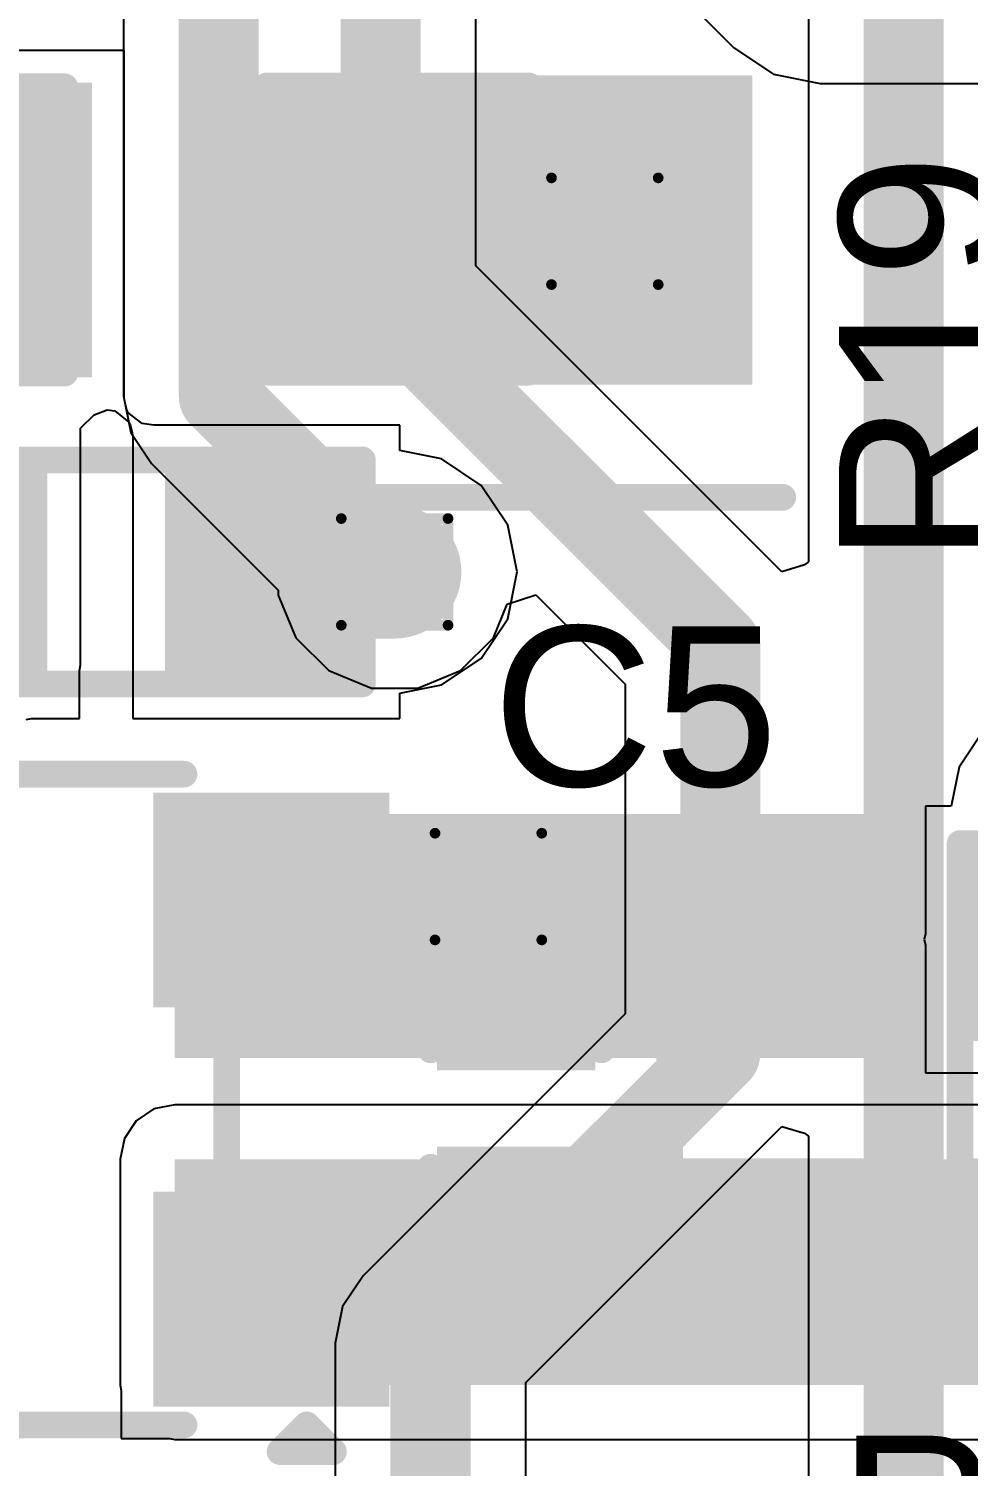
# Model space of a CAD drawing. Header units: inches. Extents: x -1 to 9.6, y 0 to 3.9.
# Drawn here: x 0.714 to 0.8901, y 0.5495 to 0.819 of the extents above; entities that cross this region are included whole.
import ezdxf

# ---------------------------------------------------------------- set-up
doc = ezdxf.new("R2010")
doc.units = ezdxf.units.IN
doc.header["$MEASUREMENT"] = 0
for name, color, linetype in [('Bottom Layer', 5, 'Continuous'), ('Drill Drawing', 1, 'Continuous'), ('Top Layer', 1, 'Continuous'), ('Top Overlay', 2, 'Continuous'), ('Top Paste', 8, 'Continuous'), ('Top Solder', 216, 'Continuous'), ('Via Holes', 16, 'Continuous')]:
    doc.layers.add(name, color=color, linetype=linetype)
doc.styles.add('Arial', font='', dxfattribs={"height": 0.2})
doc.styles.get('Arial').set_extended_font_data('Arial')

# ---------------------------------------------------------------- blocks, each defined once
blk = doc.blocks.new('C___0402_6')
at = {"layer": 'Top Layer'}
for points in [[(-0.0275, -0.0125), (-0.0275, 0.0125), (-0.0095, 0.0125), (-0.0095, -0.0125)], [(0.0095, -0.0125), (0.0095, 0.0125), (0.0275, 0.0125), (0.0275, -0.0125)]]:
    blk.add_hatch(color=1, dxfattribs=at).paths.add_polyline_path(points)
at = {"layer": 'Top Paste'}
for points in [[(-0.0275, -0.0125), (-0.0275, 0.0125), (-0.0095, 0.0125), (-0.0095, -0.0125)], [(0.0095, -0.0125), (0.0095, 0.0125), (0.0275, 0.0125), (0.0275, -0.0125)]]:
    blk.add_hatch(color=8, dxfattribs=at).paths.add_polyline_path(points)
at = {"layer": 'Top Solder'}
for points in [[(-0.02986, -0.01486), (-0.02986, 0.01486), (-0.00714, 0.01486), (-0.00714, -0.01486)], [(0.00714, -0.01486), (0.00714, 0.01486), (0.02986, 0.01486), (0.02986, -0.01486)]]:
    blk.add_hatch(color=216, dxfattribs=at).paths.add_polyline_path(points)
at = {"layer": 'Top Overlay'}
for points in [[(-0.031, -0.016, 0.005, 0.005, 0), (-0.031, 0.016, 0.005, 0.005, 0)], [(-0.011, 0.016, 0.005, 0.005, 0), (-0.031, 0.016, 0.005, 0.005, 0)], [(0.031, 0.016, 0.005, 0.005, 0), (0.011, 0.016, 0.005, 0.005, 0)], [(0.031, -0.016, 0.005, 0.005, 0), (0.031, 0.016, 0.005, 0.005, 0)], [(-0.011, -0.016, 0.005, 0.005, 0), (-0.031, -0.016, 0.005, 0.005, 0)], [(0.031, -0.016, 0.005, 0.005, 0), (0.011, -0.016, 0.005, 0.005, 0)]]:
    blk.add_lwpolyline(points, format="xyseb", dxfattribs=at)
for points in [[(-0.03225, 0.016, 0.0025, 0.0025, 1), (-0.02975, 0.016, 0.0025, 0.0025, 1)], [(-0.03225, 0.016, 0.0025, 0.0025, 1), (-0.02975, 0.016, 0.0025, 0.0025, 1)], [(-0.01225, 0.016, 0.0025, 0.0025, 1), (-0.00975, 0.016, 0.0025, 0.0025, 1)], [(0.00975, 0.016, 0.0025, 0.0025, 1), (0.01225, 0.016, 0.0025, 0.0025, 1)], [(0.02975, 0.016, 0.0025, 0.0025, 1), (0.03225, 0.016, 0.0025, 0.0025, 1)], [(0.02975, 0.016, 0.0025, 0.0025, 1), (0.03225, 0.016, 0.0025, 0.0025, 1)], [(-0.03225, -0.016, 0.0025, 0.0025, 1), (-0.02975, -0.016, 0.0025, 0.0025, 1)], [(-0.03225, -0.016, 0.0025, 0.0025, 1), (-0.02975, -0.016, 0.0025, 0.0025, 1)], [(-0.01225, -0.016, 0.0025, 0.0025, 1), (-0.00975, -0.016, 0.0025, 0.0025, 1)], [(0.00975, -0.016, 0.0025, 0.0025, 1), (0.01225, -0.016, 0.0025, 0.0025, 1)], [(0.02975, -0.016, 0.0025, 0.0025, 1), (0.03225, -0.016, 0.0025, 0.0025, 1)], [(0.02975, -0.016, 0.0025, 0.0025, 1), (0.03225, -0.016, 0.0025, 0.0025, 1)]]:
    blk.add_lwpolyline(points, format="xyseb", close=True, dxfattribs=at)
blk = doc.blocks.new('R___0603_12')
at = {"layer": 'Top Layer'}
for points in [[(-0.015, 0.0175), (-0.015, -0.0175), (-0.045, -0.0175), (-0.045, 0.0175)], [(0.045, 0.0175), (0.045, -0.0175), (0.015, -0.0175), (0.015, 0.0175)]]:
    blk.add_hatch(color=1, dxfattribs=at).paths.add_polyline_path(points)
at = {"layer": 'Top Paste'}
for points in [[(-0.015, 0.0175), (-0.015, -0.0175), (-0.045, -0.0175), (-0.045, 0.0175)], [(0.045, 0.0175), (0.045, -0.0175), (0.015, -0.0175), (0.015, 0.0175)]]:
    blk.add_hatch(color=8, dxfattribs=at).paths.add_polyline_path(points)
at = {"layer": 'Top Solder'}
for points in [[(-0.011, 0.0215), (-0.011, -0.0215), (-0.049, -0.0215), (-0.049, 0.0215)], [(0.049, 0.0215), (0.049, -0.0215), (0.011, -0.0215), (0.011, 0.0215)]]:
    blk.add_hatch(color=216, dxfattribs=at).paths.add_polyline_path(points)
at = {"layer": 'Top Overlay'}
for points in [[(-0.048, 0.021, 0.005, 0.005, 0), (-0.048, -0.021, 0.005, 0.005, 0)], [(-0.048, 0.021, 0.005, 0.005, 0), (0.048, 0.021, 0.005, 0.005, 0)], [(0.048, 0.021, 0.005, 0.005, 0), (0.048, -0.021, 0.005, 0.005, 0)], [(-0.048, -0.021, 0.005, 0.005, 0), (0.048, -0.021, 0.005, 0.005, 0)]]:
    blk.add_lwpolyline(points, format="xyseb", dxfattribs=at)
for points in [[(-0.04925, 0.021, 0.0025, 0.0025, 1), (-0.04675, 0.021, 0.0025, 0.0025, 1)], [(-0.04925, 0.021, 0.0025, 0.0025, 1), (-0.04675, 0.021, 0.0025, 0.0025, 1)], [(0.04675, 0.021, 0.0025, 0.0025, 1), (0.04925, 0.021, 0.0025, 0.0025, 1)], [(0.04675, 0.021, 0.0025, 0.0025, 1), (0.04925, 0.021, 0.0025, 0.0025, 1)], [(-0.04925, -0.021, 0.0025, 0.0025, 1), (-0.04675, -0.021, 0.0025, 0.0025, 1)], [(-0.04925, -0.021, 0.0025, 0.0025, 1), (-0.04675, -0.021, 0.0025, 0.0025, 1)], [(0.04675, -0.021, 0.0025, 0.0025, 1), (0.04925, -0.021, 0.0025, 0.0025, 1)], [(0.04675, -0.021, 0.0025, 0.0025, 1), (0.04925, -0.021, 0.0025, 0.0025, 1)]]:
    blk.add_lwpolyline(points, format="xyseb", close=True, dxfattribs=at)
blk = doc.blocks.new('R___0603_19')
at = {"layer": 'Top Layer'}
for points in [[(-0.015, 0.0175), (-0.015, -0.0175), (-0.045, -0.0175), (-0.045, 0.0175)], [(0.045, 0.0175), (0.045, -0.0175), (0.015, -0.0175), (0.015, 0.0175)]]:
    blk.add_hatch(color=1, dxfattribs=at).paths.add_polyline_path(points)
at = {"layer": 'Top Paste'}
for points in [[(-0.015, 0.0175), (-0.015, -0.0175), (-0.045, -0.0175), (-0.045, 0.0175)], [(0.045, 0.0175), (0.045, -0.0175), (0.015, -0.0175), (0.015, 0.0175)]]:
    blk.add_hatch(color=8, dxfattribs=at).paths.add_polyline_path(points)
at = {"layer": 'Top Solder'}
for points in [[(-0.011, 0.0215), (-0.011, -0.0215), (-0.049, -0.0215), (-0.049, 0.0215)], [(0.049, 0.0215), (0.049, -0.0215), (0.011, -0.0215), (0.011, 0.0215)]]:
    blk.add_hatch(color=216, dxfattribs=at).paths.add_polyline_path(points)
at = {"layer": 'Top Overlay'}
for points in [[(-0.048, 0.021, 0.005, 0.005, 0), (-0.048, -0.021, 0.005, 0.005, 0)], [(0.048, 0.021, 0.005, 0.005, 0), (-0.048, 0.021, 0.005, 0.005, 0)], [(0.048, 0.021, 0.005, 0.005, 0), (0.048, -0.021, 0.005, 0.005, 0)], [(0.048, -0.021, 0.005, 0.005, 0), (-0.048, -0.021, 0.005, 0.005, 0)]]:
    blk.add_lwpolyline(points, format="xyseb", dxfattribs=at)
for points in [[(-0.04925, 0.021, 0.0025, 0.0025, 1), (-0.04675, 0.021, 0.0025, 0.0025, 1)], [(-0.04925, 0.021, 0.0025, 0.0025, 1), (-0.04675, 0.021, 0.0025, 0.0025, 1)], [(0.04675, 0.021, 0.0025, 0.0025, 1), (0.04925, 0.021, 0.0025, 0.0025, 1)], [(0.04675, 0.021, 0.0025, 0.0025, 1), (0.04925, 0.021, 0.0025, 0.0025, 1)], [(-0.04925, -0.021, 0.0025, 0.0025, 1), (-0.04675, -0.021, 0.0025, 0.0025, 1)], [(-0.04925, -0.021, 0.0025, 0.0025, 1), (-0.04675, -0.021, 0.0025, 0.0025, 1)], [(0.04675, -0.021, 0.0025, 0.0025, 1), (0.04925, -0.021, 0.0025, 0.0025, 1)], [(0.04675, -0.021, 0.0025, 0.0025, 1), (0.04925, -0.021, 0.0025, 0.0025, 1)]]:
    blk.add_lwpolyline(points, format="xyseb", close=True, dxfattribs=at)
blk = doc.blocks.new('R___0603_28')
at = {"layer": 'Top Layer'}
for points in [[(-0.015, 0.0175), (-0.015, -0.0175), (-0.045, -0.0175), (-0.045, 0.0175)], [(0.045, 0.0175), (0.045, -0.0175), (0.015, -0.0175), (0.015, 0.0175)]]:
    blk.add_hatch(color=1, dxfattribs=at).paths.add_polyline_path(points)
at = {"layer": 'Top Paste'}
for points in [[(-0.015, 0.0175), (-0.015, -0.0175), (-0.045, -0.0175), (-0.045, 0.0175)], [(0.045, 0.0175), (0.045, -0.0175), (0.015, -0.0175), (0.015, 0.0175)]]:
    blk.add_hatch(color=8, dxfattribs=at).paths.add_polyline_path(points)
at = {"layer": 'Top Solder'}
for points in [[(-0.011, 0.0215), (-0.011, -0.0215), (-0.049, -0.0215), (-0.049, 0.0215)], [(0.049, 0.0215), (0.049, -0.0215), (0.011, -0.0215), (0.011, 0.0215)]]:
    blk.add_hatch(color=216, dxfattribs=at).paths.add_polyline_path(points)
at = {"layer": 'Top Overlay'}
for points in [[(-0.048, -0.021, 0.005, 0.005, 0), (-0.048, 0.021, 0.005, 0.005, 0)], [(0.048, 0.021, 0.005, 0.005, 0), (-0.048, 0.021, 0.005, 0.005, 0)], [(0.048, -0.021, 0.005, 0.005, 0), (0.048, 0.021, 0.005, 0.005, 0)], [(0.048, -0.021, 0.005, 0.005, 0), (-0.048, -0.021, 0.005, 0.005, 0)]]:
    blk.add_lwpolyline(points, format="xyseb", dxfattribs=at)
for points in [[(-0.04925, 0.021, 0.0025, 0.0025, 1), (-0.04675, 0.021, 0.0025, 0.0025, 1)], [(-0.04925, 0.021, 0.0025, 0.0025, 1), (-0.04675, 0.021, 0.0025, 0.0025, 1)], [(0.04675, 0.021, 0.0025, 0.0025, 1), (0.04925, 0.021, 0.0025, 0.0025, 1)], [(0.04675, 0.021, 0.0025, 0.0025, 1), (0.04925, 0.021, 0.0025, 0.0025, 1)], [(-0.04925, -0.021, 0.0025, 0.0025, 1), (-0.04675, -0.021, 0.0025, 0.0025, 1)], [(-0.04925, -0.021, 0.0025, 0.0025, 1), (-0.04675, -0.021, 0.0025, 0.0025, 1)], [(0.04675, -0.021, 0.0025, 0.0025, 1), (0.04925, -0.021, 0.0025, 0.0025, 1)], [(0.04675, -0.021, 0.0025, 0.0025, 1), (0.04925, -0.021, 0.0025, 0.0025, 1)]]:
    blk.add_lwpolyline(points, format="xyseb", close=True, dxfattribs=at)
blk = doc.blocks.new('SOT_23_33')
at = {"layer": 'Top Layer'}
for points in [[(-0.01614, 0.05748), (0.01614, 0.05748), (0.01614, 0.02126), (-0.01614, 0.02126)], [(-0.05354, -0.02126), (-0.02126, -0.02126), (-0.02126, -0.05748), (-0.05354, -0.05748)], [(0.02126, -0.02126), (0.05354, -0.02126), (0.05354, -0.05748), (0.02126, -0.05748)]]:
    blk.add_hatch(color=1, dxfattribs=at).paths.add_polyline_path(points)
at = {"layer": 'Top Paste'}
for points in [[(-0.01614, 0.05748), (0.01614, 0.05748), (0.01614, 0.02126), (-0.01614, 0.02126)], [(-0.05354, -0.02126), (-0.02126, -0.02126), (-0.02126, -0.05748), (-0.05354, -0.05748)], [(0.02126, -0.02126), (0.05354, -0.02126), (0.05354, -0.05748), (0.02126, -0.05748)]]:
    blk.add_hatch(color=8, dxfattribs=at).paths.add_polyline_path(points)
at = {"layer": 'Top Solder'}
for points in [[(-0.02014, 0.06148), (0.02014, 0.06148), (0.02014, 0.01726), (-0.02014, 0.01726)], [(-0.05754, -0.01726), (-0.01726, -0.01726), (-0.01726, -0.06148), (-0.05754, -0.06148)], [(0.01726, -0.01726), (0.05754, -0.01726), (0.05754, -0.06148), (0.01726, -0.06148)]]:
    blk.add_hatch(color=216, dxfattribs=at).paths.add_polyline_path(points)
at = {"layer": 'Top Overlay'}
for points in [[(-0.061, 0.032, 0.005, 0.005, 0), (-0.022, 0.032, 0.005, 0.005, 0)], [(-0.061, 0.032, 0.005, 0.005, 0), (-0.061, -0.023, 0.005, 0.005, 0)], [(0.022, 0.032, 0.005, 0.005, 0), (0.061, 0.032, 0.005, 0.005, 0)], [(0.061, 0.032, 0.005, 0.005, 0), (0.061, -0.023, 0.005, 0.005, 0)], [(-0.013, -0.031, 0.005, 0.005, 0), (0.013, -0.031, 0.005, 0.005, 0)], [(-0.066, -0.041, 0.005, 0.005, 0), (-0.066, -0.051, 0.005, 0.005, 0)], [(-0.066, -0.041, 0.005, 0.005, 0), (-0.061, -0.046, 0.005, 0.005, 0)], [(-0.061, -0.046, 0.005, 0.005, 0), (-0.066, -0.051, 0.005, 0.005, 0)]]:
    blk.add_lwpolyline(points, format="xyseb", dxfattribs=at)
for points in [[(-0.06225, 0.032, 0.0025, 0.0025, 1), (-0.05975, 0.032, 0.0025, 0.0025, 1)], [(-0.06225, 0.032, 0.0025, 0.0025, 1), (-0.05975, 0.032, 0.0025, 0.0025, 1)], [(-0.02325, 0.032, 0.0025, 0.0025, 1), (-0.02075, 0.032, 0.0025, 0.0025, 1)], [(0.02075, 0.032, 0.0025, 0.0025, 1), (0.02325, 0.032, 0.0025, 0.0025, 1)], [(0.05975, 0.032, 0.0025, 0.0025, 1), (0.06225, 0.032, 0.0025, 0.0025, 1)], [(0.05975, 0.032, 0.0025, 0.0025, 1), (0.06225, 0.032, 0.0025, 0.0025, 1)], [(-0.06225, -0.023, 0.0025, 0.0025, 1), (-0.05975, -0.023, 0.0025, 0.0025, 1)], [(0.05975, -0.023, 0.0025, 0.0025, 1), (0.06225, -0.023, 0.0025, 0.0025, 1)], [(-0.01425, -0.031, 0.0025, 0.0025, 1), (-0.01175, -0.031, 0.0025, 0.0025, 1)], [(0.01175, -0.031, 0.0025, 0.0025, 1), (0.01425, -0.031, 0.0025, 0.0025, 1)], [(-0.06725, -0.041, 0.0025, 0.0025, 1), (-0.06475, -0.041, 0.0025, 0.0025, 1)], [(-0.06725, -0.041, 0.0025, 0.0025, 1), (-0.06475, -0.041, 0.0025, 0.0025, 1)], [(-0.06225, -0.046, 0.0025, 0.0025, 1), (-0.05975, -0.046, 0.0025, 0.0025, 1)], [(-0.06225, -0.046, 0.0025, 0.0025, 1), (-0.05975, -0.046, 0.0025, 0.0025, 1)], [(-0.06725, -0.051, 0.0025, 0.0025, 1), (-0.06475, -0.051, 0.0025, 0.0025, 1)], [(-0.06725, -0.051, 0.0025, 0.0025, 1), (-0.06475, -0.051, 0.0025, 0.0025, 1)]]:
    blk.add_lwpolyline(points, format="xyseb", close=True, dxfattribs=at)
blk = doc.blocks.new('LED_0805_39')
at = {"layer": 'Top Layer'}
for points in [[(-0.06496, 0.02362), (-0.01772, 0.02362), (-0.01772, -0.02362), (-0.06496, -0.02362)], [(0.01772, 0.02362), (0.06496, 0.02362), (0.06496, -0.02362), (0.01772, -0.02362)]]:
    blk.add_hatch(color=1, dxfattribs=at).paths.add_polyline_path(points)
at = {"layer": 'Top Overlay'}
blk.add_hatch(color=2, dxfattribs=at).paths.add_polyline_path([(0.06815, -0.02899), (0.11, -0.02899), (0.11, 0.02901), (0.06815, 0.02901)])
at = {"layer": 'Top Paste'}
for points in [[(-0.06496, 0.02362), (-0.01772, 0.02362), (-0.01772, -0.02362), (-0.06496, -0.02362)], [(0.01772, 0.02362), (0.06496, 0.02362), (0.06496, -0.02362), (0.01772, -0.02362)]]:
    blk.add_hatch(color=8, dxfattribs=at).paths.add_polyline_path(points)
at = {"layer": 'Top Solder'}
for points in [[(-0.06896, 0.02762), (-0.01372, 0.02762), (-0.01372, -0.02762), (-0.06896, -0.02762)], [(0.01372, 0.02762), (0.06896, 0.02762), (0.06896, -0.02762), (0.01372, -0.02762)]]:
    blk.add_hatch(color=216, dxfattribs=at).paths.add_polyline_path(points)
at = {"layer": 'Top Overlay'}
for points in [[(-0.068, -0.02683, 0.005, 0.005, 0), (-0.068, 0.02683, 0.005, 0.005, 0)], [(-0.068, 0.02683, 0.005, 0.005, 0), (-0.01885, 0.02683, 0.005, 0.005, 0)], [(0.019, 0.027, 0.005, 0.005, 0), (0.06815, 0.027, 0.005, 0.005, 0)], [(0.06815, -0.02666, 0.005, 0.005, 0), (0.06815, 0.027, 0.005, 0.005, 0)], [(0.019, -0.02666, 0.005, 0.005, 0), (0.06815, -0.02666, 0.005, 0.005, 0)], [(-0.068, -0.02683, 0.005, 0.005, 0), (-0.01885, -0.02683, 0.005, 0.005, 0)]]:
    blk.add_lwpolyline(points, format="xyseb", dxfattribs=at)
for points in [[(-0.06925, 0.02683, 0.0025, 0.0025, 1), (-0.06675, 0.02683, 0.0025, 0.0025, 1)], [(-0.06925, 0.02683, 0.0025, 0.0025, 1), (-0.06675, 0.02683, 0.0025, 0.0025, 1)], [(-0.0201, 0.02683, 0.0025, 0.0025, 1), (-0.0176, 0.02683, 0.0025, 0.0025, 1)], [(0.01775, 0.027, 0.0025, 0.0025, 1), (0.02025, 0.027, 0.0025, 0.0025, 1)], [(0.0669, 0.027, 0.0025, 0.0025, 1), (0.0694, 0.027, 0.0025, 0.0025, 1)], [(0.0669, 0.027, 0.0025, 0.0025, 1), (0.0694, 0.027, 0.0025, 0.0025, 1)], [(0.01775, -0.02666, 0.0025, 0.0025, 1), (0.02025, -0.02666, 0.0025, 0.0025, 1)], [(0.0669, -0.02666, 0.0025, 0.0025, 1), (0.0694, -0.02666, 0.0025, 0.0025, 1)], [(0.0669, -0.02666, 0.0025, 0.0025, 1), (0.0694, -0.02666, 0.0025, 0.0025, 1)], [(-0.06925, -0.02683, 0.0025, 0.0025, 1), (-0.06675, -0.02683, 0.0025, 0.0025, 1)], [(-0.06925, -0.02683, 0.0025, 0.0025, 1), (-0.06675, -0.02683, 0.0025, 0.0025, 1)], [(-0.0201, -0.02683, 0.0025, 0.0025, 1), (-0.0176, -0.02683, 0.0025, 0.0025, 1)]]:
    blk.add_lwpolyline(points, format="xyseb", close=True, dxfattribs=at)

msp = doc.modelspace()

# ---------------------------------------------------------------- hatches: boundary and pattern name
at = {"layer": 'Bottom Layer'}
h = msp.add_hatch(color=5, dxfattribs=at)
edge = h.paths.add_edge_path()
edge.add_arc((0.82199, 0.78101), 0.01181, 0, 360)
h = msp.add_hatch(color=5, dxfattribs=at)
edge = h.paths.add_edge_path()
edge.add_arc((0.78261, 0.71715), 0.01181, 0, 360)
h = msp.add_hatch(color=5, dxfattribs=at)
edge = h.paths.add_edge_path()
edge.add_arc((0.80017, 0.65816), 0.01181, 0, 360)
at = {"layer": 'Top Layer'}
h = msp.add_hatch(color=1, dxfattribs=at)
edge = h.paths.add_edge_path()
edge.add_arc((0.82199, 0.78101), 0.01181, 0, 360)
h = msp.add_hatch(color=1, dxfattribs=at)
edge = h.paths.add_edge_path()
edge.add_arc((0.78261, 0.71715), 0.01181, 0, 360)
for points in [[(0.74139, 0.62605), (0.87263, 0.62605), (0.87263, 0.67178), (0.74139, 0.67178)], [(0.74139, 0.56469), (0.92706, 0.56469), (0.92706, 0.60705), (0.74139, 0.60705)]]:
    msp.add_hatch(color=1, dxfattribs=at).paths.add_polyline_path(points)
h = msp.add_hatch(color=1, dxfattribs=at)
edge = h.paths.add_edge_path()
edge.add_arc((0.80017, 0.65816), 0.01181, 0, 360)
at = {"layer": 'Via Holes'}
h = msp.add_hatch(color=7, dxfattribs=at)
edge = h.paths.add_edge_path()
edge.add_arc((0.82199, 0.78101), 0.00591, 0, 360)
h = msp.add_hatch(color=7, dxfattribs=at)
edge = h.paths.add_edge_path()
edge.add_arc((0.78261, 0.71715), 0.00591, 0, 360)
h = msp.add_hatch(color=7, dxfattribs=at)
edge = h.paths.add_edge_path()
edge.add_arc((0.80017, 0.65816), 0.00591, 0, 360)

# ---------------------------------------------------------------- linework, layer by layer
at = {"layer": 'Bottom Layer'}
for p, q in [((0.86016, 0.947), (0.86016, 0.71904)), ((0.79784, 0.7745), (0.79784, 0.89273)), ((0.73181, 0.8735), (0.73181, 0.7501)), ((0.85516, 0.71718), (0.79784, 0.7745)), ((0.73181, 0.7501), (0.73317, 0.74327)), ((0.73317, 0.74327), (0.73704, 0.73749)), ((0.73704, 0.73749), (0.7608, 0.71372)), ((0.85941, 0.71848), (0.85516, 0.71718)), ((0.86016, 0.71904), (0.85941, 0.71848)), ((0.7608, 0.71372), (0.7608, 0.71281)), ((0.7608, 0.71281), (0.76412, 0.70479)), ((0.80371, 0.71109), (0.80904, 0.71283)), ((0.80904, 0.71283), (0.82578, 0.69609)), ((0.8011, 0.70479), (0.80371, 0.71109)), ((0.76412, 0.70479), (0.77026, 0.69866)), ((0.79497, 0.69866), (0.8011, 0.70479)), ((0.77026, 0.69866), (0.77827, 0.69533)), ((0.78695, 0.69533), (0.79497, 0.69866)), ((0.77827, 0.69533), (0.78695, 0.69533)), ((0.82578, 0.69609), (0.82578, 0.63428)), ((0.82578, 0.63428), (0.7767, 0.58521)), ((0.80716, 0.5652), (0.85516, 0.6132)), ((0.85516, 0.6132), (0.85941, 0.6119)), ((0.85941, 0.6119), (0.86016, 0.61134)), ((0.86016, 0.61134), (0.86016, 0.24726)), ((0.7767, 0.58521), (0.77283, 0.57942)), ((0.77283, 0.57942), (0.77147, 0.57259)), ((0.77147, 0.57259), (0.77147, 0.44917)), ((0.80716, 0.44917), (0.80716, 0.5652))]:
    msp.add_line(p, q, dxfattribs=at)
for points in [[(0.878, 0.23987, 0.015, 0.015, 0), (0.878, 0.96, 0.015, 0.015, 0)], [(0.78, 0.7671, 0.015, 0.015, 0), (0.78, 0.89273, 0.015, 0.015, 0)], [(0.74965, 0.7501, 0.015, 0.015, 0), (0.74965, 0.88089, 0.015, 0.015, 0)], [(0.78, 0.7671, 0.015, 0.015, 0), (0.84362, 0.70349, 0.015, 0.015, 0)], [(0.74965, 0.7501, 0.015, 0.015, 0), (0.78261, 0.71715, 0.015, 0.015, 0)], [(0.84362, 0.62689, 0.015, 0.015, 0), (0.84362, 0.70349, 0.015, 0.015, 0)], [(0.78932, 0.57259, 0.015, 0.015, 0), (0.84362, 0.62689, 0.015, 0.015, 0)], [(0.78932, 0.43617, 0.015, 0.015, 0), (0.78932, 0.57259, 0.015, 0.015, 0)]]:
    msp.add_lwpolyline(points, format="xyseb", dxfattribs=at)
for points in [[(0.77625, 0.7671, 0.0075, 0.0075, 1), (0.78375, 0.7671, 0.0075, 0.0075, 1)], [(0.77625, 0.7671, 0.0075, 0.0075, 1), (0.78375, 0.7671, 0.0075, 0.0075, 1)], [(0.7459, 0.7501, 0.0075, 0.0075, 1), (0.7534, 0.7501, 0.0075, 0.0075, 1)], [(0.7459, 0.7501, 0.0075, 0.0075, 1), (0.7534, 0.7501, 0.0075, 0.0075, 1)], [(0.77886, 0.71715, 0.0075, 0.0075, 1), (0.78636, 0.71715, 0.0075, 0.0075, 1)], [(0.83987, 0.70349, 0.0075, 0.0075, 1), (0.84737, 0.70349, 0.0075, 0.0075, 1)], [(0.83987, 0.70349, 0.0075, 0.0075, 1), (0.84737, 0.70349, 0.0075, 0.0075, 1)], [(0.83987, 0.62689, 0.0075, 0.0075, 1), (0.84737, 0.62689, 0.0075, 0.0075, 1)], [(0.83987, 0.62689, 0.0075, 0.0075, 1), (0.84737, 0.62689, 0.0075, 0.0075, 1)], [(0.78557, 0.57259, 0.0075, 0.0075, 1), (0.79307, 0.57259, 0.0075, 0.0075, 1)], [(0.78557, 0.57259, 0.0075, 0.0075, 1), (0.79307, 0.57259, 0.0075, 0.0075, 1)]]:
    msp.add_lwpolyline(points, format="xyseb", close=True, dxfattribs=at)
at = {"layer": 'Drill Drawing'}
for points in [[(0.81199, 0.79101, 0.002, 0.002, 0), (0.83199, 0.79101, 0.002, 0.002, 0)], [(0.81199, 0.77101, 0.002, 0.002, 0), (0.81199, 0.79101, 0.002, 0.002, 0)], [(0.83199, 0.77101, 0.002, 0.002, 0), (0.83199, 0.79101, 0.002, 0.002, 0)], [(0.81199, 0.77101, 0.002, 0.002, 0), (0.83199, 0.77101, 0.002, 0.002, 0)], [(0.77261, 0.72715, 0.002, 0.002, 0), (0.79261, 0.72715, 0.002, 0.002, 0)], [(0.77261, 0.70715, 0.002, 0.002, 0), (0.77261, 0.72715, 0.002, 0.002, 0)], [(0.79261, 0.70715, 0.002, 0.002, 0), (0.79261, 0.72715, 0.002, 0.002, 0)], [(0.77261, 0.70715, 0.002, 0.002, 0), (0.79261, 0.70715, 0.002, 0.002, 0)], [(0.79017, 0.66816, 0.002, 0.002, 0), (0.81017, 0.66816, 0.002, 0.002, 0)], [(0.79017, 0.64816, 0.002, 0.002, 0), (0.79017, 0.66816, 0.002, 0.002, 0)], [(0.81017, 0.64816, 0.002, 0.002, 0), (0.81017, 0.66816, 0.002, 0.002, 0)], [(0.79017, 0.64816, 0.002, 0.002, 0), (0.81017, 0.64816, 0.002, 0.002, 0)]]:
    msp.add_lwpolyline(points, format="xyseb", dxfattribs=at)
for points in [[(0.81149, 0.79101, 0.001, 0.001, 1), (0.81249, 0.79101, 0.001, 0.001, 1)], [(0.81149, 0.79101, 0.001, 0.001, 1), (0.81249, 0.79101, 0.001, 0.001, 1)], [(0.83149, 0.79101, 0.001, 0.001, 1), (0.83249, 0.79101, 0.001, 0.001, 1)], [(0.83149, 0.79101, 0.001, 0.001, 1), (0.83249, 0.79101, 0.001, 0.001, 1)], [(0.81149, 0.77101, 0.001, 0.001, 1), (0.81249, 0.77101, 0.001, 0.001, 1)], [(0.81149, 0.77101, 0.001, 0.001, 1), (0.81249, 0.77101, 0.001, 0.001, 1)], [(0.83149, 0.77101, 0.001, 0.001, 1), (0.83249, 0.77101, 0.001, 0.001, 1)], [(0.83149, 0.77101, 0.001, 0.001, 1), (0.83249, 0.77101, 0.001, 0.001, 1)], [(0.77211, 0.72715, 0.001, 0.001, 1), (0.77311, 0.72715, 0.001, 0.001, 1)], [(0.77211, 0.72715, 0.001, 0.001, 1), (0.77311, 0.72715, 0.001, 0.001, 1)], [(0.79211, 0.72715, 0.001, 0.001, 1), (0.79311, 0.72715, 0.001, 0.001, 1)], [(0.79211, 0.72715, 0.001, 0.001, 1), (0.79311, 0.72715, 0.001, 0.001, 1)], [(0.77211, 0.70715, 0.001, 0.001, 1), (0.77311, 0.70715, 0.001, 0.001, 1)], [(0.77211, 0.70715, 0.001, 0.001, 1), (0.77311, 0.70715, 0.001, 0.001, 1)], [(0.79211, 0.70715, 0.001, 0.001, 1), (0.79311, 0.70715, 0.001, 0.001, 1)], [(0.79211, 0.70715, 0.001, 0.001, 1), (0.79311, 0.70715, 0.001, 0.001, 1)], [(0.78967, 0.66816, 0.001, 0.001, 1), (0.79067, 0.66816, 0.001, 0.001, 1)], [(0.78967, 0.66816, 0.001, 0.001, 1), (0.79067, 0.66816, 0.001, 0.001, 1)], [(0.80967, 0.66816, 0.001, 0.001, 1), (0.81067, 0.66816, 0.001, 0.001, 1)], [(0.80967, 0.66816, 0.001, 0.001, 1), (0.81067, 0.66816, 0.001, 0.001, 1)], [(0.78967, 0.64816, 0.001, 0.001, 1), (0.79067, 0.64816, 0.001, 0.001, 1)], [(0.78967, 0.64816, 0.001, 0.001, 1), (0.79067, 0.64816, 0.001, 0.001, 1)], [(0.80967, 0.64816, 0.001, 0.001, 1), (0.81067, 0.64816, 0.001, 0.001, 1)], [(0.80967, 0.64816, 0.001, 0.001, 1), (0.81067, 0.64816, 0.001, 0.001, 1)]]:
    msp.add_lwpolyline(points, format="xyseb", close=True, dxfattribs=at)
at = {"layer": 'Top Layer'}
for p, q in [((0.79456, 0.867), (0.84614, 0.81542)), ((0.73191, 0.81487), (0.66467, 0.81487)), ((0.73191, 0.75182), (0.73191, 0.81487)), ((0.84614, 0.81542), (0.85358, 0.81044)), ((0.85358, 0.81044), (0.86236, 0.8087)), ((0.86236, 0.8087), (0.96486, 0.8087)), ((0.73191, 0.74987), (0.73191, 0.75182)), ((0.73207, 0.74907), (0.73191, 0.74987)), ((0.72375, 0.74409), (0.72627, 0.74661)), ((0.72627, 0.74661), (0.72873, 0.74752)), ((0.72873, 0.74752), (0.73016, 0.74733)), ((0.73016, 0.74733), (0.73282, 0.74522)), ((0.73238, 0.74774), (0.73207, 0.74907)), ((0.73264, 0.74705), (0.73238, 0.74774)), ((0.73531, 0.74494), (0.73264, 0.74705)), ((0.72375, 0.69965), (0.72375, 0.74409)), ((0.73282, 0.74522), (0.73309, 0.74453)), ((0.73309, 0.74453), (0.7334, 0.7432)), ((0.73746, 0.74465), (0.73531, 0.74494)), ((0.73821, 0.74465), (0.73746, 0.74465)), ((0.78355, 0.74465), (0.73821, 0.74465)), ((0.78355, 0.7399), (0.78355, 0.74465)), ((0.7334, 0.7432), (0.73355, 0.7424)), ((0.73355, 0.7424), (0.73355, 0.74062)), ((0.73355, 0.74062), (0.73355, 0.68965)), ((0.79139, 0.73834), (0.78355, 0.7399)), ((0.79883, 0.73337), (0.79139, 0.73834)), ((0.80381, 0.72592), (0.79883, 0.73337)), ((0.80555, 0.71715), (0.80381, 0.72592)), ((0.80381, 0.70837), (0.80555, 0.71715)), ((0.79883, 0.70092), (0.80381, 0.70837)), ((0.79139, 0.69595), (0.79883, 0.70092)), ((0.72355, 0.69866), (0.72375, 0.69965)), ((0.72355, 0.68965), (0.72355, 0.69866)), ((0.78355, 0.69439), (0.79139, 0.69595)), ((0.78355, 0.68965), (0.78355, 0.69439)), ((0.71355, 0.68945), (0.71454, 0.68965)), ((0.71454, 0.68965), (0.72355, 0.68965)), ((0.73355, 0.68965), (0.78355, 0.68965)), ((0.89334, 0.688), (0.88836, 0.68055)), ((0.88836, 0.68055), (0.88691, 0.67323)), ((0.88691, 0.67323), (0.88206, 0.67323)), ((0.88206, 0.67323), (0.88206, 0.64928)), ((0.88206, 0.64928), (0.88185, 0.64823)), ((0.88185, 0.64823), (0.88206, 0.64718)), ((0.88206, 0.64718), (0.88206, 0.62323)), ((0.88206, 0.62323), (0.92726, 0.62323)), ((0.74139, 0.61725), (0.73749, 0.61647)), ((0.92706, 0.61725), (0.74139, 0.61725)), ((0.73749, 0.61647), (0.73418, 0.61426)), ((0.73418, 0.61426), (0.73197, 0.61096)), ((0.73197, 0.61096), (0.73119, 0.60705)), ((0.73119, 0.60705), (0.73119, 0.56469)), ((0.73119, 0.56469), (0.73139, 0.5637)), ((0.73139, 0.5637), (0.73139, 0.55469)), ((0.73139, 0.55469), (0.74041, 0.55469)), ((0.74041, 0.55469), (0.74139, 0.55449)), ((0.74139, 0.55449), (0.92706, 0.55449))]:
    msp.add_line(p, q, dxfattribs=at)
for points in [[(0.78097, 0.78101, 0.025, 0.025, 0), (0.82199, 0.78101, 0.025, 0.025, 0)], [(0.75855, 0.71715, 0.025, 0.025, 0), (0.78261, 0.71715, 0.025, 0.025, 0)]]:
    msp.add_lwpolyline(points, format="xyseb", dxfattribs=at)
for points in [[(0.77472, 0.78101, 0.0125, 0.0125, 1), (0.78722, 0.78101, 0.0125, 0.0125, 1)], [(0.81574, 0.78101, 0.0125, 0.0125, 1), (0.82824, 0.78101, 0.0125, 0.0125, 1)], [(0.7523, 0.71715, 0.0125, 0.0125, 1), (0.7648, 0.71715, 0.0125, 0.0125, 1)], [(0.77636, 0.71715, 0.0125, 0.0125, 1), (0.78886, 0.71715, 0.0125, 0.0125, 1)]]:
    msp.add_lwpolyline(points, format="xyseb", close=True, dxfattribs=at)
at = {"layer": 'Top Overlay'}
msp.add_lwpolyline([(0.77796, 0.73113, 0.005, 0.005, 0), (0.85533, 0.73113, 0.005, 0.005, 0)], format="xyseb", dxfattribs=at)
for points in [[(0.77671, 0.73113, 0.0025, 0.0025, 1), (0.77921, 0.73113, 0.0025, 0.0025, 1)], [(0.85408, 0.73113, 0.0025, 0.0025, 1), (0.85658, 0.73113, 0.0025, 0.0025, 1)]]:
    msp.add_lwpolyline(points, format="xyseb", close=True, dxfattribs=at)

# ---------------------------------------------------------------- block references
msp.add_blockref('LED_0805_39', (0.73963, 0.78125))
for name, p, rotation in [('R___0603_19', (0.72855, 0.71715), 180), ('SOT_23_33', (0.72013, 0.61823), 90), ('R___0603_28', (0.85513, 0.61823), 270), ('R___0603_12', (0.90956, 0.61823), 90), ('C___0402_6', (0.80537, 0.61655), 270)]:
    msp.add_blockref(name, p, dxfattribs=dict(rotation=rotation))

# ---------------------------------------------------------------- texts
at = {"layer": 'Top Overlay', "style": 'Arial'}
msp.add_text('R19', height=0.03, rotation=90, dxfattribs=at).set_placement((0.89585, 0.71862))
for s, p in [('C5', (0.80091, 0.67697)), ('R5', (0.86566, 0.52522))]:
    msp.add_text(s, height=0.03, dxfattribs=at).set_placement(p)

doc.saveas('drawing.dxf')
